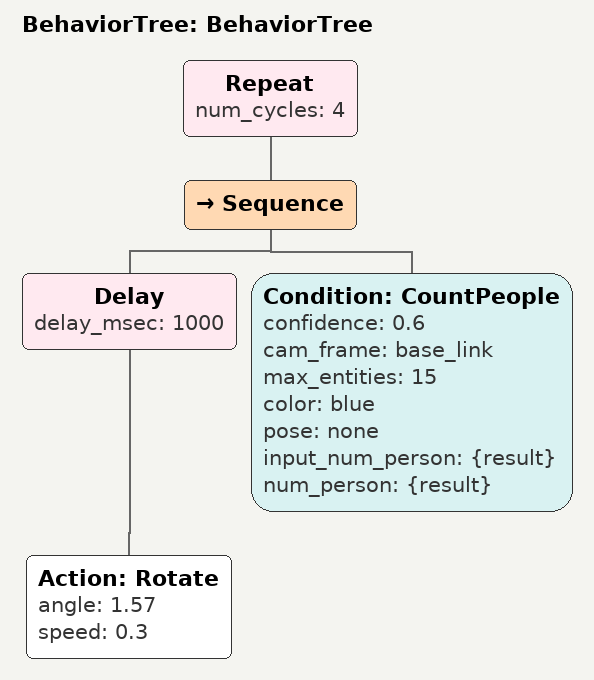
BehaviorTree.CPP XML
<?xml version="1.0"?>
<root main_tree_to_execute="BehaviorTree">
    <BehaviorTree ID="BehaviorTree">
        <Repeat num_cycles="4">
            <Sequence>
            <Delay delay_msec="1000">
                <Action ID="Rotate" angle="1.57" speed='0.3' />
            </Delay>
            <Condition ID="CountPeople" confidence="0.6" cam_frame="base_link" max_entities="15" color="blue" pose="none" input_num_person="{result}" num_person="{result}" />
            </Sequence>
        </Repeat>
    </BehaviorTree>
</root>
